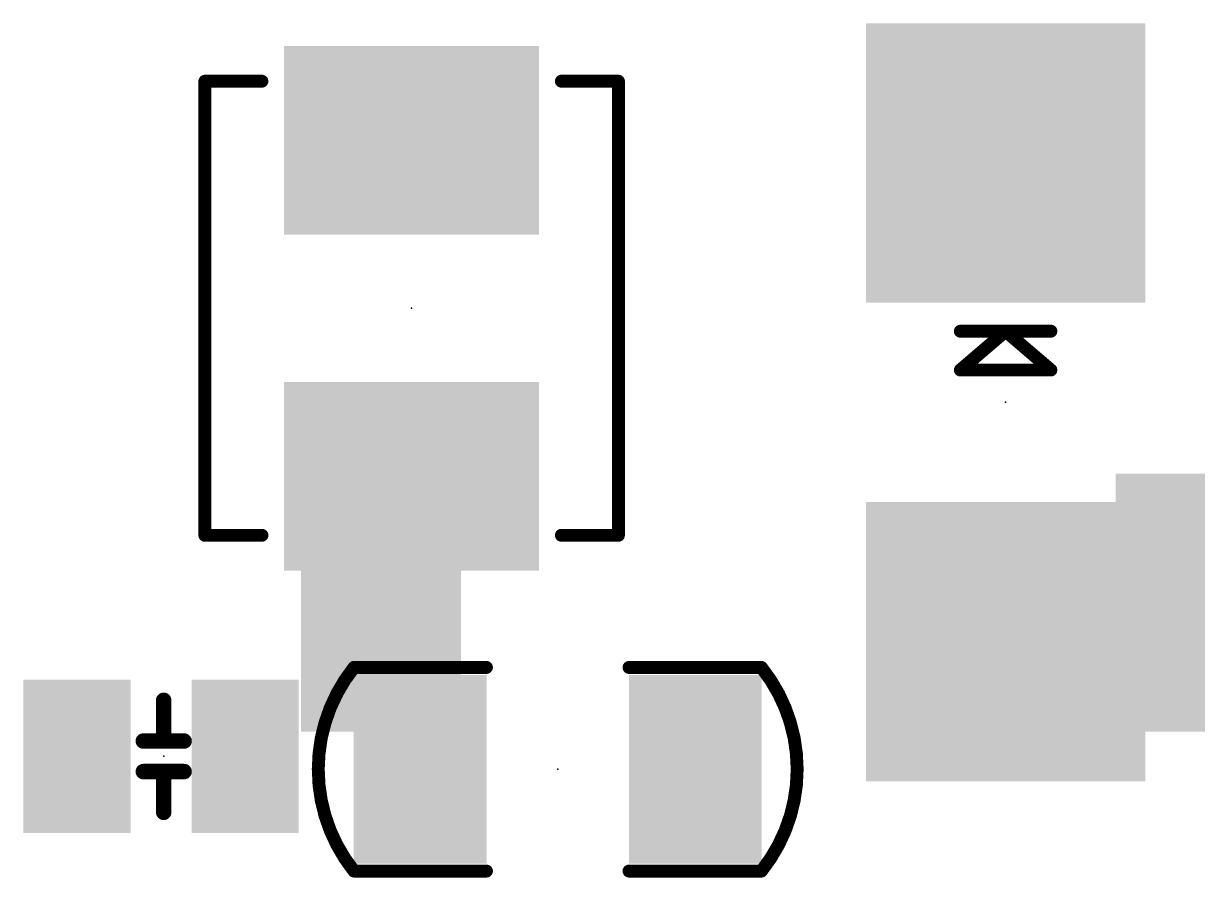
# Model space of a CAD drawing. Extents: x -6.7 to 35, y -0.6 to 30.6.
# Drawn here: x 14.99 to 26.52, y 8.73 to 17.12 of the extents above; entities that cross this region are included whole.
import ezdxf

# ---------------------------------------------------------------- set-up
doc = ezdxf.new("R2010")
doc.units = 0
for name, color, linetype in [('1', 12, 'CONTINUOUS'), ('16', 132, 'CONTINUOUS'), ('21', 253, 'CONTINUOUS'), ('23', 53, 'CONTINUOUS'), ('29', 253, 'CONTINUOUS'), ('30', 253, 'CONTINUOUS')]:
    doc.layers.add(name, color=color, linetype=linetype)

# ---------------------------------------------------------------- blocks, each defined once
blk = doc.blocks.new('RECT')
blk.add_solid([(-0.5, -0.5), (0.5, -0.5), (-0.5, 0.5), (0.5, 0.5)])

msp = doc.modelspace()

# ---------------------------------------------------------------- linework, layer by layer
at = {"layer": '21'}
for points, const_width in [([(16.7708, 16.5526), (16.7708, 12.0926)], 0.127), ([(16.7708, 16.5526), (17.3308, 16.5526)], 0.127), ([(20.2708, 16.5526), (20.8308, 16.5526)], 0.127), ([(20.8308, 16.5526), (20.8308, 12.0926)], 0.127), ([(24.6318, 14.0973), (24.1873, 13.7163)], 0.127), ([(24.1873, 14.0973), (25.0763, 14.0973)], 0.127), ([(25.0763, 13.7163), (24.6318, 14.0973)], 0.127), ([(24.1873, 13.7163), (25.0763, 13.7163)], 0.127), ([(16.7708, 12.0926), (17.3308, 12.0926)], 0.127), ([(20.2708, 12.0926), (20.8308, 12.0926)], 0.127), ([(19.5348, 10.7948), (18.2348, 10.7948)], 0.127), ([(20.9348, 10.7948), (22.2348, 10.7948)], 0.127), ([(16.3666, 10.0878), (16.3666, 10.4718)], 0.1524), ([(16.5666, 10.0718), (16.1666, 10.0718)], 0.1524), ([(16.5666, 9.7718), (16.1666, 9.7718)], 0.1524), ([(16.3666, 9.3718), (16.3666, 9.7078)], 0.1524), ([(19.5348, 8.7948), (18.2348, 8.7948)], 0.127), ([(20.9348, 8.7948), (22.2348, 8.7948)], 0.127)]:
    msp.add_lwpolyline(points, dxfattribs=dict(at, const_width=const_width))
for points, const_width in [([(16.7708, 16.5844, 1), (16.7708, 16.5209)], 0.0635), ([(16.8026, 16.5526, 1), (16.7391, 16.5526)], 0.0635), ([(17.3308, 16.5209, 1), (17.3308, 16.5844)], 0.0635), ([(20.2708, 16.5844, 1), (20.2708, 16.5209)], 0.0635), ([(20.8625, 16.5526, 1), (20.7991, 16.5526)], 0.0635), ([(20.8308, 16.5209, 1), (20.8308, 16.5844)], 0.0635), ([(24.1873, 14.1291, 1), (24.1873, 14.0655)], 0.0635), ([(24.6525, 14.1214, 1), (24.6111, 14.0732)], 0.0635), ([(24.6525, 14.0732, 1), (24.6111, 14.1214)], 0.0635), ([(25.0763, 14.0655, 1), (25.0763, 14.1291)], 0.0635), ([(24.1873, 13.7481, 1), (24.1873, 13.6845)], 0.0635), ([(24.1666, 13.7404, 1), (24.208, 13.6922)], 0.0635), ([(25.0556, 13.6922, 1), (25.097, 13.7404)], 0.0635), ([(25.0763, 13.6845, 1), (25.0763, 13.7481)], 0.0635), ([(16.7708, 12.1244, 1), (16.7708, 12.0609)], 0.0635), ([(16.7391, 12.0926, 1), (16.8026, 12.0926)], 0.0635), ([(17.3308, 12.0609, 1), (17.3308, 12.1244)], 0.0635), ([(20.2708, 12.1244, 1), (20.2708, 12.0609)], 0.0635), ([(20.7991, 12.0926, 1), (20.8625, 12.0926)], 0.0635), ([(20.8308, 12.0609, 1), (20.8308, 12.1244)], 0.0635), ([(18.2348, 10.7948, 0.3508), (18.2348, 8.7948)], 0.127), ([(18.2348, 10.8266, 1), (18.2348, 10.763)], 0.0635), ([(18.2596, 10.775, 1), (18.21, 10.8146)], 0.0635), ([(19.5348, 10.763, 1), (19.5348, 10.8266)], 0.0635), ([(20.9348, 10.8266, 1), (20.9348, 10.763)], 0.0635), ([(22.2348, 8.7948, 0.3508), (22.2348, 10.7948)], 0.127), ([(22.2596, 10.8146, 1), (22.21, 10.775)], 0.0635), ([(22.2348, 10.763, 1), (22.2348, 10.8266)], 0.0635), ([(16.4047, 10.4718, 1), (16.3285, 10.4718)], 0.0762), ([(16.1666, 10.1099, 1), (16.1666, 10.0337)], 0.0762), ([(16.5666, 10.0337, 1), (16.5666, 10.1099)], 0.0762), ([(16.3285, 10.0878, 1), (16.4047, 10.0878)], 0.0762), ([(16.1666, 9.8099, 1), (16.1666, 9.7337)], 0.0762), ([(16.5666, 9.7337, 1), (16.5666, 9.8099)], 0.0762), ([(16.4047, 9.7078, 1), (16.3285, 9.7078)], 0.0762), ([(16.3285, 9.3718, 1), (16.4047, 9.3718)], 0.0762), ([(18.2348, 8.8266, 1), (18.2348, 8.763)], 0.0635), ([(18.21, 8.775, 1), (18.2596, 8.8146)], 0.0635), ([(19.5348, 8.763, 1), (19.5348, 8.8266)], 0.0635), ([(20.9348, 8.8266, 1), (20.9348, 8.763)], 0.0635), ([(22.21, 8.8146, 1), (22.2596, 8.775)], 0.0635), ([(22.2348, 8.763, 1), (22.2348, 8.8266)], 0.0635)]:
    msp.add_lwpolyline(points, format="xyb", dxfattribs=dict(at, const_width=const_width))
at = {"layer": '23'}
for p in [(18.8008, 14.3226), (24.6318, 13.3988), (16.3666, 9.9218), (20.2348, 9.7948)]:
    msp.add_point(p, dxfattribs=at)

# ---------------------------------------------------------------- block references
at = {"layer": '1'}
for p, xscale, yscale, rotation in [((24.6318, 15.7483), 2.54, 2.54, 270), ((24.6318, 11.0493), 2.54, 2.54, 90), ((15.5166, 9.9218), 0.85, 1.3, 180), ((17.1666, 9.9218), 0.85, 1.3, 180)]:
    msp.add_blockref('RECT', p, dxfattribs=dict(at, xscale=xscale, yscale=yscale, rotation=rotation))
at = {"layer": '1', "yscale": 1.65}
for p, xscale in [((18.8008, 15.9726), 2.3), ((18.8008, 12.6726), 2.3), ((18.8848, 9.7948), 1.1), ((21.5848, 9.7948), 1.1)]:
    msp.add_blockref('RECT', p, dxfattribs=dict(at, xscale=xscale))
at = {"layer": '16', "xscale": 1.37, "yscale": 2.33, "rotation": 180}
for p in [(18.5, 11.43), (26.5, 11.43)]:
    msp.add_blockref('RECT', p, dxfattribs=at)
at = {"layer": '29'}
for p, xscale, yscale, rotation in [((24.6318, 15.7483), 2.7432, 2.7432, 270), ((24.6318, 11.0493), 2.7432, 2.7432, 90), ((15.5166, 9.9218), 1.0532, 1.5032, 180), ((17.1666, 9.9218), 1.0532, 1.5032, 180)]:
    msp.add_blockref('RECT', p, dxfattribs=dict(at, xscale=xscale, yscale=yscale, rotation=rotation))
at = {"layer": '29', "yscale": 1.8532}
for p, xscale in [((18.8008, 15.9726), 2.5032), ((18.8008, 12.6726), 2.5032), ((18.8848, 9.7948), 1.3032), ((21.5848, 9.7948), 1.3032)]:
    msp.add_blockref('RECT', p, dxfattribs=dict(at, xscale=xscale))
at = {"layer": '30', "xscale": 1.5732, "yscale": 2.5332, "rotation": 180}
for p in [(18.5, 11.43), (26.5, 11.43)]:
    msp.add_blockref('RECT', p, dxfattribs=at)

doc.saveas('drawing.dxf')
